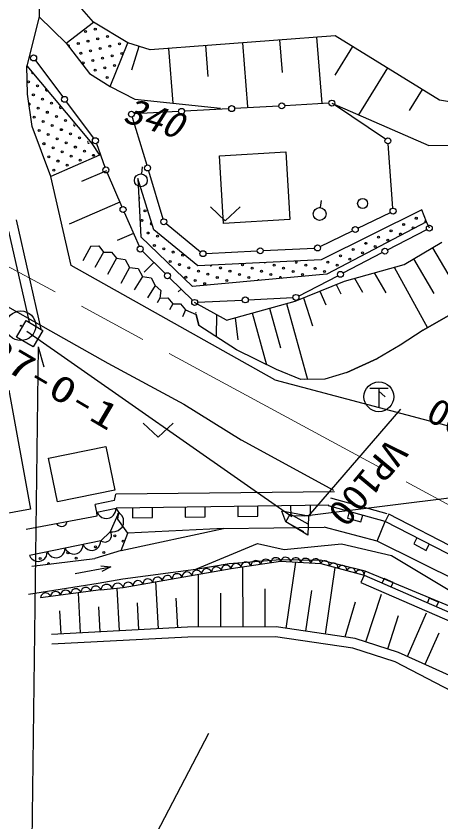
# Model space of a CAD drawing. Units: millimetres, scale not verified. Extents: x 40000 to 680000, y 20000 to 380000.
# Drawn here: x 272998 to 294285, y 277234 to 317623 of the extents above; entities that cross this region are included whole.
import ezdxf
from ezdxf.enums import TextEntityAlignment as Align

# ---------------------------------------------------------------- set-up
doc = ezdxf.new("R2010")
doc.units = ezdxf.units.MM
doc.header["$LTSCALE"] = 1000
doc.linetypes.add('CHAIN', pattern=[18.5, 12, -1.5, 3.5, -1.5])
doc.layers.add('M-BGD', color=7, linetype='Continuous', lineweight=25)
doc.layers.add('M-BMK', color=2, linetype='CHAIN', lineweight=13)
doc.layers.add('M-BMK-SRVR', color=3, linetype='Continuous')
doc.styles.add('ＭＳ ゴシック', font='')
doc.styles.get('ＭＳ ゴシック').set_extended_font_data('MS Gothic')

# ---------------------------------------------------------------- blocks, each defined once
blk = doc.blocks.new('BUHIN2')
at = {"color": 3, "linetype": 'Continuous', "lineweight": 25}
for radius in [746, 22.5]:
    blk.add_circle((0, 0), radius, dxfattribs=at)
blk = doc.blocks.new('BUHIN65')
at = {"color": 7, "linetype": 'Continuous', "lineweight": 25}
blk.add_circle((0, 0), 149, dxfattribs=at)
blk = doc.blocks.new('BUHIN70')
at = {"color": 7, "linetype": 'Continuous', "lineweight": 25}
blk.add_circle((0, 0), 149, dxfattribs=at)
blk = doc.blocks.new('BUHIN71')
at = {"color": 7, "linetype": 'Continuous', "lineweight": 25}
blk.add_circle((0, 0), 149, dxfattribs=at)
blk = doc.blocks.new('BUHIN72')
at = {"color": 7, "linetype": 'Continuous', "lineweight": 25}
blk.add_circle((0, 0), 149, dxfattribs=at)
blk = doc.blocks.new('BUHIN73')
at = {"color": 7, "linetype": 'Continuous', "lineweight": 25}
blk.add_circle((0, 0), 149, dxfattribs=at)
blk = doc.blocks.new('BUHIN78')
at = {"color": 7, "linetype": 'Continuous', "lineweight": 25}
blk.add_circle((0, 0), 149, dxfattribs=at)
blk = doc.blocks.new('BUHIN79')
at = {"color": 7, "linetype": 'Continuous', "lineweight": 25}
blk.add_circle((0, 0), 149, dxfattribs=at)
blk = doc.blocks.new('BUHIN82')
at = {"color": 7, "linetype": 'Continuous', "lineweight": 25}
blk.add_circle((0, 0), 149, dxfattribs=at)
blk = doc.blocks.new('BUHIN88')
at = {"color": 7, "linetype": 'Continuous', "lineweight": 25}
blk.add_line((-117, -97), (-385, -319), dxfattribs=at)
blk.add_circle((135, 112), 322, dxfattribs=at)
blk = doc.blocks.new('BUHIN94')
at = {"color": 7, "linetype": 'Continuous', "lineweight": 25}
blk.add_lwpolyline([(-99, 229), (-329, 130), (-130, -329), (99, -229)], dxfattribs=at)
blk = doc.blocks.new('BUHIN95')
at = {"color": 7, "linetype": 'Continuous', "lineweight": 25}
blk.add_lwpolyline([(370, -337), (706, 33), (-33, 706), (-370, 337)], dxfattribs=at)
blk = doc.blocks.new('BUHIN111')
at = {"color": 7, "linetype": 'Continuous', "lineweight": 25}
blk.add_lwpolyline([(-207, 147), (-226, 89), (-229, 31), (-221, -44), (-194, -101), (-156, -151), (-92, -197), (-32, -216), (31, -224), (104, -207), (157, -183), (207, -147)], dxfattribs=at)
blk = doc.blocks.new('BUHIN112')
at = {"color": 7, "linetype": 'Continuous', "lineweight": 25}
blk.add_lwpolyline([(-225, 170), (-247, 106), (-254, 41), (-247, -41), (-218, -106), (-178, -163), (-108, -215), (-42, -239), (28, -249), (109, -233), (168, -208), (225, -170)], dxfattribs=at)
blk = doc.blocks.new('BUHIN113')
at = {"color": 7, "linetype": 'Continuous', "lineweight": 25}
blk.add_lwpolyline([(-209, 136), (-224, 78), (-226, 21), (-215, -51), (-186, -106), (-147, -154), (-82, -196), (-23, -213), (39, -218), (110, -199), (161, -174), (209, -136)], dxfattribs=at)
blk = doc.blocks.new('BUHIN114')
at = {"color": 7, "linetype": 'Continuous', "lineweight": 25}
blk.add_lwpolyline([(-206, 143), (-224, 85), (-227, 28), (-218, -46), (-190, -102), (-152, -151), (-88, -196), (-29, -214), (34, -221), (105, -203), (157, -179), (206, -143)], dxfattribs=at)
blk = doc.blocks.new('BUHIN115')
at = {"color": 7, "linetype": 'Continuous', "lineweight": 25}
blk.add_lwpolyline([(-174, 181), (-203, 128), (-217, 72), (-223, -1), (-207, -62), (-179, -118), (-125, -174), (-71, -204), (-11, -223), (63, -220), (118, -207), (174, -181)], dxfattribs=at)
blk = doc.blocks.new('BUHIN116')
at = {"color": 7, "linetype": 'Continuous', "lineweight": 25}
blk.add_lwpolyline([(-119, 191), (-154, 150), (-177, 104), (-196, 40), (-193, -16), (-179, -70), (-142, -130), (-100, -166), (-51, -193), (14, -205), (65, -204), (119, -191)], dxfattribs=at)
blk = doc.blocks.new('BUHIN117')
at = {"color": 7, "linetype": 'Continuous', "lineweight": 25}
blk.add_lwpolyline([(390, -238), (416, -131), (415, -26), (392, 106), (335, 206), (261, 291), (140, 365), (30, 392), (-84, 397), (-213, 358), (-304, 309), (-390, 238)], dxfattribs=at)
blk = doc.blocks.new('BUHIN160')
at = {"color": 7, "linetype": 'Continuous', "lineweight": 25}
blk.add_lwpolyline([(118, -330), (447, -212), (212, 447), (-118, 330)], dxfattribs=at)
blk = doc.blocks.new('BUHIN297')
at = {"color": 7, "linetype": 'Continuous', "lineweight": 25}
blk.add_lwpolyline([(304, -773), (241, 257), (-791, 252)], dxfattribs=at)
blk = doc.blocks.new('BUHIN300')
at = {"color": 7, "linetype": 'Continuous', "lineweight": 25}
blk.add_circle((0, 0), 249, dxfattribs=at)

msp = doc.modelspace()

# ---------------------------------------------------------------- linework, layer by layer
at = {"layer": 'M-BGD'}
for p, q in [((274172, 319588), (274149, 317594)), ((276881, 317313), (275932, 318389)), ((274149, 317594), (273537, 315136)), ((274149, 317594), (275506, 316263)), ((275506, 316263), (276881, 317313)), ((278598, 316276), (276881, 317313)), ((275506, 316263), (276676, 314746)), ((277709, 314093), (278598, 316276)), ((279710, 315932), (278598, 316276)), ((288988, 316642), (279710, 315932)), ((284349, 316287), (284595, 313069)), ((286204, 316429), (286330, 314792)), ((288060, 316571), (288315, 313240)), ((294216, 313406), (288988, 316642)), ((279154, 316104), (278786, 314915)), ((280638, 316003), (280848, 313256)), ((282493, 316145), (282611, 314602)), ((289859, 316102), (288970, 314666)), ((273571, 313704), (273537, 315136)), ((273537, 315136), (276795, 311237)), ((273965, 315405), (275333, 313572)), ((276676, 314746), (277709, 314093)), ((291602, 315024), (290152, 312680)), ((277709, 314093), (278942, 313455)), ((293345, 313945), (292696, 312897)), ((254121, 313455), (274725, 301848)), ((273806, 312090), (273571, 313704)), ((278942, 313455), (283239, 313006)), ((275513, 313331), (276881, 311498)), ((286160, 313117), (283948, 312994)), ((288672, 313255), (286460, 313133)), ((288821, 313264), (293678, 311133)), ((291507, 311452), (288946, 313180)), ((297525, 312883), (294216, 313406)), ((281137, 312839), (278926, 312717)), ((283649, 312978), (281437, 312855)), ((278819, 312565), (279543, 310155)), ((274741, 309583), (273806, 312090)), ((276795, 311237), (277180, 310649)), ((277021, 311236), (277445, 310052)), ((291876, 307999), (291642, 311219)), ((293678, 311133), (298552, 311218)), ((277180, 310649), (274741, 309583)), ((283185, 310624), (286520, 310819)), ((283384, 307230), (283185, 310624)), ((286520, 310819), (286719, 307425)), ((277520, 309865), (276278, 309327)), ((279629, 309868), (280353, 307458)), ((275750, 305117), (274741, 309583)), ((277555, 309773), (278297, 308067)), ((279900, 306908), (279101, 309480)), ((279101, 309480), (279242, 306560)), ((278199, 308298), (275656, 307196)), ((278416, 307792), (279158, 306085)), ((293335, 307906), (288283, 305406)), ((290131, 306992), (291752, 307784)), ((293564, 307305), (293335, 307906)), ((273000, 307416), (274240, 301932)), ((286719, 307425), (283384, 307230)), ((280513, 307220), (282244, 305812)), ((293564, 307305), (288568, 304681)), ((293707, 306996), (293564, 307305)), ((272615, 306851), (273647, 302283)), ((278878, 306731), (278068, 306380)), ((281829, 304075), (279242, 306560)), ((282101, 305103), (279900, 306908)), ((288240, 306068), (289862, 306860)), ((291611, 305907), (293573, 306927)), ((292437, 305169), (294338, 306289)), ((292437, 305169), (294338, 306289)), ((276737, 306094), (276341, 305356)), ((276737, 306094), (277137, 306103)), ((277385, 305789), (276948, 305020)), ((277137, 306103), (277385, 305789)), ((277385, 305789), (277785, 305798)), ((277785, 305798), (278033, 305483)), ((279325, 305842), (280474, 304715)), ((282510, 305724), (285083, 305852)), ((285383, 305867), (287956, 305995)), ((289383, 304750), (291345, 305769)), ((293863, 306009), (295559, 303130)), ((278033, 305483), (277585, 304673)), ((278033, 305483), (278469, 305418)), ((278469, 305418), (278679, 305030)), ((288283, 305406), (282101, 305103)), ((292912, 305449), (293927, 303726)), ((285965, 299399), (275750, 305117)), ((278679, 305030), (278252, 304217)), ((278679, 305030), (279115, 304965)), ((279115, 304965), (279325, 304576)), ((279899, 305279), (279422, 304792)), ((289457, 304342), (292437, 305169)), ((289457, 304342), (292437, 305169)), ((291940, 305031), (293609, 302004)), ((279325, 304576), (278914, 303895)), ((279325, 304576), (279761, 304511)), ((288568, 304681), (281829, 304075)), ((287154, 303592), (289117, 304611)), ((290947, 304756), (291522, 303749)), ((279761, 304511), (279970, 304123)), ((280688, 304505), (281838, 303377)), ((286982, 303335), (289457, 304342)), ((286982, 303335), (289457, 304342)), ((289045, 304174), (289267, 303702)), ((289954, 304480), (290364, 303789)), ((279970, 304123), (279587, 303504)), ((279970, 304123), (280245, 303863)), ((280245, 303863), (280201, 303487)), ((281263, 303941), (281125, 303800)), ((288219, 303839), (288523, 303150)), ((280201, 303487), (280068, 303243)), ((280201, 303487), (280597, 303502)), ((280597, 303502), (280847, 303193)), ((282095, 303279), (284333, 303390)), ((283547, 302387), (286982, 303335)), ((283547, 302387), (286982, 303335)), ((284633, 303405), (286872, 303515)), ((287394, 303503), (287852, 302095)), ((293400, 301884), (296576, 303717)), ((296576, 303717), (293400, 301884)), ((280847, 303193), (280690, 302902)), ((280847, 303193), (281243, 303208)), ((281243, 303208), (281492, 302900)), ((283547, 302387), (281945, 303272)), ((285693, 302979), (286241, 300995)), ((286552, 303216), (287602, 299409)), ((281492, 302900), (281343, 302550)), ((281492, 302900), (282023, 302670)), ((282006, 302772), (281993, 302721)), ((282023, 302670), (282158, 302108)), ((282158, 302108), (282023, 302670)), ((283035, 302670), (283021, 301550)), ((284835, 302743), (285551, 300145)), ((273015, 301532), (273509, 302365)), ((273509, 302365), (274342, 301871)), ((283976, 302506), (284112, 301391)), ((273532, 301829), (286817, 292549)), ((274342, 301871), (273847, 301038)), ((274725, 301848), (277598, 300227)), ((284037, 300893), (282158, 302108)), ((293400, 301884), (292251, 301129)), ((273847, 301038), (273015, 301532)), ((274110, 301049), (273722, 271718)), ((274110, 301049), (274385, 300046)), ((292251, 301129), (291104, 300459)), ((286042, 299902), (284037, 300893)), ((277598, 300227), (281408, 298168)), ((289577, 299767), (291104, 300459)), ((291104, 300459), (289577, 299767)), ((287260, 299404), (286042, 299902)), ((289577, 299767), (288461, 299422)), ((289577, 299767), (288461, 299422)), ((285965, 299399), (294782, 297058)), ((288461, 299422), (287260, 299404)), ((288461, 299422), (287444, 299407)), ((290721, 298970), (291636, 298970)), ((291178, 298970), (291178, 297995)), ((272629, 298875), (273717, 292915)), ((291178, 298823), (291501, 298542)), ((281408, 298168), (284279, 296378)), ((287649, 292552), (292283, 297919)), ((274616, 295469), (277495, 296058)), ((277495, 296058), (277944, 293861)), ((284279, 296378), (288903, 293857)), ((275065, 293272), (274616, 295469)), ((302140, 294382), (287452, 292557)), ((277944, 293861), (275065, 293272)), ((277923, 293350), (277993, 293658)), ((288946, 293785), (277993, 293658)), ((277923, 293350), (276965, 293147)), ((291593, 292680), (288777, 293452)), ((273717, 292915), (262887, 290937)), ((277048, 292756), (276965, 293147)), ((277048, 292756), (278006, 292958)), ((288670, 293105), (278006, 292958)), ((278142, 292752), (278006, 292958)), ((291487, 292295), (288659, 293070)), ((273503, 291907), (277067, 292571)), ((277067, 292571), (277048, 292756)), ((278142, 292752), (277709, 291779)), ((278095, 292413), (278142, 292752)), ((286517, 292273), (286319, 292806)), ((287649, 292552), (286319, 292806)), ((286517, 292273), (286739, 292664)), ((287634, 292156), (286739, 292664)), ((287649, 292552), (287624, 291598)), ((291670, 292650), (291487, 292295)), ((299299, 288728), (291670, 292650)), ((278601, 291707), (278095, 292413)), ((287624, 291598), (286517, 292273)), ((287411, 291765), (286517, 292273)), ((291084, 291305), (291487, 292295)), ((299114, 288374), (291487, 292295)), ((277709, 291779), (277247, 291324)), ((278256, 290838), (283395, 291947)), ((278256, 290838), (278601, 291707)), ((283395, 291947), (278601, 291707)), ((283395, 291947), (288430, 292004)), ((291084, 291305), (288430, 292004)), ((277247, 291324), (273665, 290584)), ((298640, 287565), (291084, 291305)), ((278256, 290838), (276944, 290435)), ((282002, 289905), (285098, 291193)), ((285098, 291193), (286434, 290887)), ((286434, 290887), (289312, 291174)), ((289312, 291174), (291809, 290585)), ((273780, 290051), (276944, 290435)), ((291809, 290585), (297424, 287223)), ((275957, 289691), (277752, 290020)), ((282002, 289905), (283670, 290189)), ((283670, 290189), (286254, 290393)), ((283768, 289933), (286254, 290299)), ((284370, 287000), (284357, 290020)), ((286254, 290393), (288253, 290348)), ((286254, 290299), (288261, 290190)), ((286531, 286935), (287016, 290257)), ((290496, 289796), (288253, 290348)), ((288261, 290190), (290438, 289604)), ((278344, 289412), (282002, 289905)), ((278366, 288989), (283768, 289933)), ((282145, 286991), (282134, 289647)), ((288504, 286647), (288993, 289993)), ((290438, 289604), (290278, 289237)), ((290438, 289604), (290496, 289796)), ((290438, 289604), (297234, 286646)), ((297389, 286936), (290496, 289796)), ((273624, 288649), (277102, 289206)), ((277102, 289206), (278344, 289412)), ((280126, 286913), (280003, 289275)), ((290278, 289237), (297074, 286280)), ((277243, 288870), (274220, 288463)), ((277243, 288870), (278366, 288989)), ((278176, 286811), (278065, 288957)), ((285482, 287005), (285474, 288912)), ((287518, 286791), (287817, 288838)), ((276227, 286710), (276122, 288719)), ((281101, 286963), (281024, 288452)), ((283257, 286996), (283250, 288703)), ((290529, 286254), (291305, 288643)), ((277202, 286760), (277136, 288014)), ((279151, 286862), (279081, 288208)), ((289491, 286503), (290001, 288262)), ((275252, 286659), (275192, 287817)), ((291620, 285900), (292164, 287577)), ((292609, 285527), (293571, 287717)), ((281588, 286989), (274764, 286634)), ((286038, 287007), (281588, 286989)), ((289984, 286431), (286038, 287007)), ((281603, 286489), (274790, 286134)), ((286003, 286507), (281603, 286489)), ((289870, 285943), (286003, 286507)), ((292165, 285723), (289984, 286431)), ((293498, 285137), (294192, 286716)), ((291987, 285255), (289870, 285943)), ((295944, 284003), (292165, 285723)), ((295616, 283369), (291987, 285255)), ((282632, 281656), (276517, 269909))]:
    msp.add_line(p, q, dxfattribs=at)
for points in [[(277048, 292756), (277107, 292653), (277185, 292572), (277300, 292486), (277418, 292451), (277538, 292439), (277686, 292470), (277791, 292530), (277885, 292610), (277956, 292735), (277991, 292840), (278006, 292958)], [(277719, 291781), (277847, 291769), (277967, 291786), (278115, 291834), (278220, 291916), (278306, 292014), (278371, 292164), (278385, 292294), (278373, 292426), (278307, 292568), (278237, 292665), (278142, 292752)], [(289692, 292793), (289598, 292456), (290272, 292269), (290366, 292606)], [(275531, 292285), (275522, 292225), (275501, 292171), (275464, 292109), (275416, 292069), (275361, 292041), (275285, 292027), (275224, 292033), (275165, 292053), (275107, 292098), (275068, 292140), (275039, 292193)], [(277247, 291324), (277318, 291287), (277390, 291269), (277487, 291261), (277566, 291283), (277639, 291319), (277712, 291390), (277750, 291462), (277774, 291540), (277770, 291637), (277753, 291709), (277719, 291781)], [(277235, 290071), (277752, 290020), (277286, 289790)]]:
    msp.add_lwpolyline(points, dxfattribs=at)
for centre, radius in [((276480, 316850), 49.8), ((276966, 316970), 49.8), ((277571, 316604), 49.8), ((276115, 316244), 49.8), ((276600, 316364), 49.8), ((277085, 316484), 49.8), ((278176, 316238), 49.8), ((276720, 315879), 49.8), ((277205, 315999), 49.8), ((277691, 316119), 49.8), ((276235, 315759), 49.8), ((276840, 315393), 49.8), ((277325, 315513), 49.8), ((277811, 315633), 49.8), ((278296, 315753), 49.8), ((276354, 315274), 49.8), ((277445, 315028), 49.8), ((277931, 315148), 49.8), ((276960, 314908), 49.8), ((273614, 314334), 49.8), ((277565, 314542), 49.8), ((274068, 314126), 49.8), ((273861, 313672), 49.8), ((274315, 313464), 49.8), ((274108, 313009), 49.8), ((274770, 313256), 49.8), ((288821, 313264), 149), ((274562, 312801), 49.8), ((275017, 312594), 49.8), ((273900, 312554), 49.8), ((274355, 312347), 49.8), ((275472, 312386), 49.8), ((274147, 311892), 49.8), ((274809, 312139), 49.8), ((275264, 311931), 49.8), ((274602, 311684), 49.8), ((275057, 311476), 49.8), ((275719, 311723), 49.8), ((276174, 311516), 49.8), ((276970, 311378), 149), ((291631, 311369), 149), ((274394, 311229), 49.8), ((274849, 311021), 49.8), ((275511, 311269), 49.8), ((275966, 311061), 49.8), ((274641, 310567), 49.8), ((275304, 310814), 49.8), ((275758, 310606), 49.8), ((276421, 310853), 49.8), ((276876, 310645), 49.8), ((275096, 310359), 49.8), ((275551, 310151), 49.8), ((276213, 310398), 49.8), ((274888, 309904), 49.8), ((277495, 309911), 149), ((278356, 307929), 149), ((279458, 307860), 49.8), ((279298, 307386), 49.8), ((280397, 307315), 149), ((293054, 307488), 49.8), ((292420, 307175), 49.8), ((292894, 307014), 49.8), ((279611, 306752), 49.8), ((280085, 306592), 49.8), ((291153, 306547), 49.8), ((291787, 306861), 49.8), ((292260, 306701), 49.8), ((279925, 306119), 49.8), ((288106, 306002), 149), ((290519, 306234), 49.8), ((291627, 306387), 49.8), ((279218, 305947), 149), ((280399, 305958), 49.8), ((280872, 305798), 49.8), ((282361, 305717), 149), ((285233, 305860), 149), ((289885, 305920), 49.8), ((290359, 305760), 49.8), ((290993, 306074), 49.8), ((280712, 305325), 49.8), ((281346, 305638), 49.8), ((288618, 305293), 49.8), ((289252, 305606), 49.8), ((289725, 305446), 49.8), ((281186, 305165), 49.8), ((281660, 305005), 49.8), ((283241, 304998), 49.8), ((284348, 305152), 49.8), ((284822, 304992), 49.8), ((285929, 305145), 49.8), ((286403, 304985), 49.8), ((287511, 305139), 49.8), ((287984, 304979), 49.8), ((289092, 305133), 49.8), ((281500, 304531), 49.8), ((282133, 304845), 49.8), ((282607, 304685), 49.8), ((283081, 304525), 49.8), ((283715, 304838), 49.8), ((284188, 304678), 49.8), ((284662, 304518), 49.8), ((285296, 304832), 49.8), ((285769, 304672), 49.8), ((286877, 304825), 49.8), ((287351, 304665), 49.8), ((288458, 304819), 49.8), ((281973, 304371), 49.8), ((282447, 304211), 49.8), ((283555, 304365), 49.8), ((291178, 298542), 746), ((277942, 291574), 49.8), ((278360, 291299), 49.8), ((276975, 291013), 49.8), ((274205, 290440), 49.8), ((275590, 290726), 49.8), ((276008, 290452), 49.8), ((277392, 290738), 49.8)]:
    msp.add_circle(centre, radius, dxfattribs=at)
for centre, start, end in [((275629, 316124), 291.9893, 143.2985), ((273821, 314789), 131.563, 306.5863), ((274523, 313919), 127.2589, 310.8905), ((277685, 314057), 57.7283, 87.1485), ((273653, 313217), 265.6988, 110.8814), ((275225, 313048), 122.9445, 315.2049), ((275927, 312178), 118.5948, 319.5546), ((276629, 311308), 114.183, 323.9664), ((279304, 308967), 163.9856, 230.5113), ((279144, 308493), 278.2876, 87.2414), ((293528, 307328), 79.6249, 255.9502), ((279771, 307226), 72.3876, 322.1093), ((287037, 305299), 116.2647, 69.344), ((282767, 305158), 209.9275, 335.6812), ((285456, 305305), 232.8644, 312.7443), ((286243, 304512), 313.1118, 237.165), ((285136, 304358), 22.194, 168.0827), ((278073, 292684), 293.1489, 19.728), ((274623, 290165), 352.4789, 201.3587)]:
    msp.add_arc(centre, 49.8, start, end, dxfattribs=at)
at = {"layer": 'M-BMK'}
msp.add_line((264394, 309512), (350460, 262937), dxfattribs=at)

# ---------------------------------------------------------------- block references
at = {"layer": 'M-BGD', "rotation": 223.10688}
for name, p in [('BUHIN65', (273875, 315525)), ('BUHIN65', (275423, 313452)), ('BUHIN82', (281287, 312847)), ('BUHIN82', (283799, 312986)), ('BUHIN82', (286310, 313125)), ('BUHIN73', (278776, 312708)), ('BUHIN82', (278776, 312708)), ('BUHIN65', (276970, 311378)), ('BUHIN79', (291631, 311369)), ('BUHIN73', (279586, 310012)), ('BUHIN88', (279272, 309565)), ('BUHIN297', (283483, 307714)), ('BUHIN300', (290363, 308230)), ('BUHIN88', (288232, 307881)), ('BUHIN78', (291887, 307850)), ('BUHIN79', (291887, 307850)), ('BUHIN78', (289996, 306926)), ('BUHIN72', (293707, 306996)), ('BUHIN72', (291478, 305838)), ('BUHIN70', (280581, 304610)), ('BUHIN72', (289250, 304680)), ('BUHIN71', (287021, 303522)), ('BUHIN72', (287021, 303522)), ('BUHIN70', (281945, 303272)), ('BUHIN71', (281945, 303272)), ('BUHIN71', (284483, 303397)), ('BUHIN297', (280118, 296870)), ('BUHIN95', (279327, 292977)), ('BUHIN95', (281968, 293013)), ('BUHIN95', (284609, 293049)), ('BUHIN95', (287250, 293086)), ('BUHIN117', (276799, 291232)), ('BUHIN160', (293394, 291314)), ('BUHIN117', (275008, 290861)), ('BUHIN117', (275904, 291047)), ('BUHIN117', (274112, 290676)), ('BUHIN114', (285011, 290116)), ('BUHIN114', (285509, 290189)), ('BUHIN114', (286006, 290262)), ('BUHIN115', (286505, 290285)), ('BUHIN115', (287007, 290258)), ('BUHIN115', (287509, 290231)), ('BUHIN115', (288011, 290203)), ('BUHIN116', (288479, 290131)), ('BUHIN113', (282541, 289719)), ('BUHIN113', (283032, 289804)), ('BUHIN113', (283523, 289890)), ('BUHIN114', (284017, 289970)), ('BUHIN114', (284514, 290043)), ('BUHIN116', (288914, 290014)), ('BUHIN116', (289350, 289897)), ('BUHIN116', (289785, 289780)), ('BUHIN113', (280085, 289289)), ('BUHIN113', (280576, 289375)), ('BUHIN113', (281067, 289461)), ('BUHIN113', (281558, 289547)), ('BUHIN113', (282049, 289633)), ('BUHIN116', (290220, 289662)), ('BUHIN112', (277524, 288900)), ('BUHIN112', (278085, 288959)), ('BUHIN113', (278612, 289032)), ('BUHIN113', (279103, 289118)), ('BUHIN113', (279594, 289203)), ('BUHIN94', (291570, 289111)), ('BUHIN111', (274472, 288497)), ('BUHIN111', (274976, 288565)), ('BUHIN111', (275480, 288633)), ('BUHIN111', (275984, 288701)), ('BUHIN111', (276487, 288768)), ('BUHIN111', (276991, 288836)), ('BUHIN94', (293836, 288125))]:
    msp.add_blockref(name, p, dxfattribs=at)
at = {"layer": 'M-BMK-SRVR', "rotation": 223.10688}
msp.add_blockref('BUHIN2', (273234, 302103), dxfattribs=at)

# ---------------------------------------------------------------- texts
at = {"layer": 'M-BGD', "style": 'ＭＳ ゴシック', "oblique": 15, "width": 1.1}
msp.add_text('340', height=1320, rotation=342.7, dxfattribs=at).set_placement((278160, 311967), align=Align.BOTTOM_LEFT)
at = {"layer": 'M-BGD', "style": 'ＭＳ ゴシック', "width": 1.1}
for s, rotation, p in [('HP200', 151.2, (298586, 296514)), ('VP100', 230.1, (291412, 296797))]:
    msp.add_text(s, height=1320, rotation=rotation, dxfattribs=at).set_placement(p, align=Align.BOTTOM_LEFT)
at = {"layer": 'M-BMK-SRVR', "style": 'ＭＳ ゴシック', "width": 1.35}
msp.add_text('135-27-0-1', height=1320, rotation=329.5, dxfattribs=at).set_placement((266989, 302621), align=Align.BOTTOM_LEFT)

doc.saveas('drawing.dxf')
